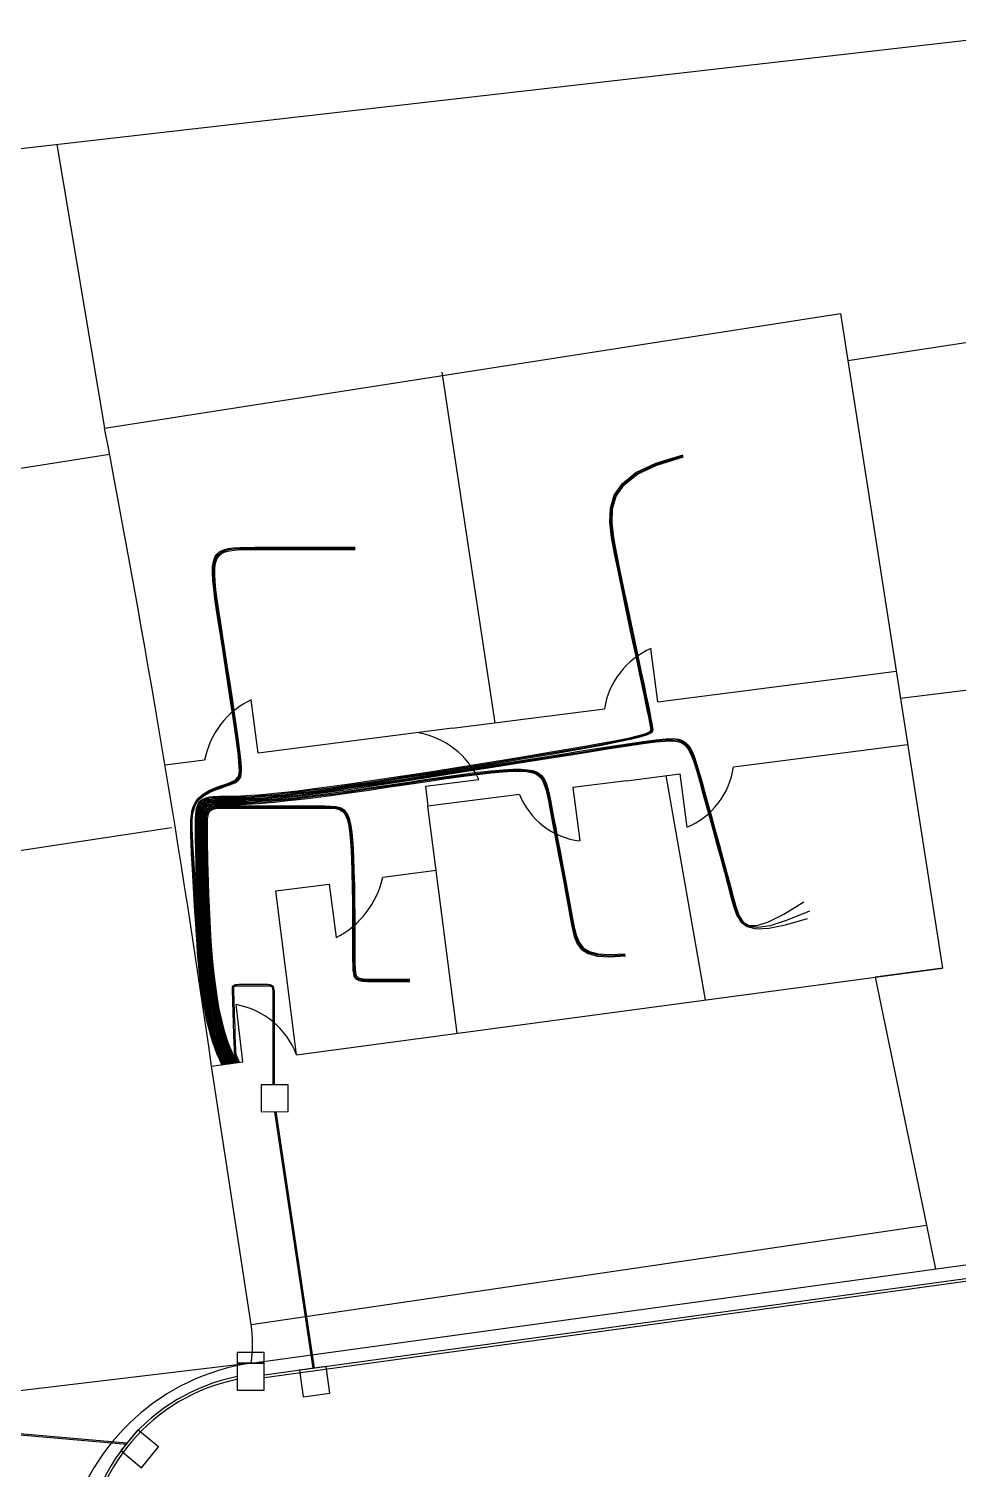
# Model space of a CAD drawing. Header units: millimetres. Extents: x 75 to 2709, y 49 to 1209.
# Drawn here: x 149.46 to 166.7, y 165.13 to 191.86 of the extents above; entities that cross this region are included whole.
import ezdxf

# ---------------------------------------------------------------- set-up
doc = ezdxf.new("R2010")
doc.units = ezdxf.units.MM
for name, color, linetype in [('Arquetas', 170, 'Continuous'), ('Canalizaciones', 10, 'Continuous'), ('Canalización Interior', 30, 'Continuous'), ('Canalización Secundaria', 90, 'Continuous'), ('Urbanización', 250, 'Continuous')]:
    doc.layers.add(name, color=color, linetype=linetype)

msp = doc.modelspace()

# ---------------------------------------------------------------- linework, layer by layer
at = {"layer": 'Arquetas'}
for points in [[(153.771, 171.764), (154.271, 171.765), (154.271, 172.265), (153.771, 172.264)], [(153.328, 167.096), (153.828, 167.096), (153.828, 167.296), (153.328, 167.296)], [(153.329, 166.596), (153.829, 166.597), (153.828, 167.097), (153.328, 167.096)], [(154.976, 167.036), (154.48, 166.968), (154.548, 166.473), (155.044, 166.541)], [(151.166, 165.477), (151.55, 165.157), (151.87, 165.541), (151.486, 165.861)]]:
    msp.add_lwpolyline(points, close=True, dxfattribs=at)
at = {"layer": 'Canalizaciones'}
for p, q in [((153.829, 166.878), (175.15, 169.813)), ((153.835, 166.829), (175.156, 169.763))]:
    msp.add_line(p, q, dxfattribs=at)
for radius in [3.53, 3.48]:
    msp.add_arc((154.017, 163.384), radius, 101.244, 178.0776, dxfattribs=at)
at = {"layer": 'Canalización Interior'}
for points in [[(153.104, 172.644), (153.021, 172.79), (152.947, 172.967), (152.882, 173.171), (152.825, 173.398), (152.776, 173.643), (152.734, 173.902), (152.698, 174.173), (152.668, 174.449), (152.643, 174.728), (152.622, 175.005), (152.606, 175.276), (152.592, 175.537), (152.582, 175.784), (152.574, 176.012), (152.568, 176.219), (152.564, 176.399), (152.56, 176.549), (152.558, 176.674), (152.556, 176.776), (152.555, 176.86), (152.554, 176.931), (152.554, 176.992), (152.553, 177.048), (152.553, 177.103), (152.554, 177.16), (152.555, 177.219), (152.558, 177.278), (152.564, 177.336), (152.575, 177.392), (152.59, 177.443), (152.611, 177.488), (152.64, 177.527), (152.676, 177.557), (152.719, 177.579), (152.768, 177.596), (152.822, 177.607), (152.879, 177.613), (152.938, 177.617), (152.998, 177.618), (153.059, 177.618), (153.119, 177.618), (153.18, 177.619), (153.244, 177.62), (153.315, 177.622), (153.395, 177.625), (153.486, 177.63), (153.591, 177.637), (153.711, 177.646), (153.851, 177.657), (154.016, 177.673), (154.211, 177.694), (154.443, 177.721), (154.717, 177.755), (155.04, 177.798), (155.417, 177.851), (155.854, 177.915), (156.354, 177.99), (156.9, 178.075), (157.472, 178.165), (158.052, 178.259), (158.618, 178.352), (159.152, 178.441), (159.634, 178.523), (160.043, 178.596), (160.364, 178.656), (160.606, 178.705), (160.778, 178.745), (160.892, 178.778), (160.959, 178.807), (160.992, 178.834), (161.001, 178.86), (160.997, 178.888), (160.992, 178.921), (160.984, 178.963), (160.973, 179.019), (160.959, 179.093), (160.939, 179.191), (160.913, 179.317), (160.88, 179.476), (160.839, 179.674), (160.789, 179.912), (160.731, 180.185), (160.667, 180.485), (160.599, 180.805), (160.529, 181.136), (160.459, 181.472), (160.391, 181.803), (160.326, 182.123), (160.269, 182.424), (160.237, 182.705), (160.247, 182.966), (160.318, 183.207), (160.47, 183.426), (160.721, 183.625), (161.09, 183.801), (161.595, 183.956)], [(153.125, 172.646), (153.041, 172.795), (152.967, 172.973), (152.902, 173.177), (152.845, 173.403), (152.796, 173.648), (152.754, 173.907), (152.718, 174.176), (152.688, 174.452), (152.663, 174.73), (152.642, 175.007), (152.625, 175.277), (152.612, 175.538), (152.602, 175.785), (152.594, 176.013), (152.588, 176.219), (152.584, 176.399), (152.58, 176.55), (152.578, 176.674), (152.576, 176.776), (152.575, 176.86), (152.574, 176.93), (152.574, 176.991), (152.573, 177.046), (152.573, 177.1), (152.574, 177.156), (152.575, 177.213), (152.578, 177.27), (152.584, 177.326), (152.594, 177.38), (152.608, 177.429), (152.629, 177.473), (152.656, 177.51), (152.691, 177.539), (152.733, 177.561), (152.78, 177.577), (152.832, 177.587), (152.887, 177.593), (152.944, 177.597), (153.003, 177.598), (153.062, 177.598), (153.121, 177.598), (153.181, 177.599), (153.246, 177.6), (153.316, 177.602), (153.396, 177.605), (153.487, 177.61), (153.592, 177.617), (153.713, 177.626), (153.853, 177.637), (154.018, 177.653), (154.213, 177.674), (154.445, 177.701), (154.72, 177.735), (155.043, 177.778), (155.421, 177.831), (155.86, 177.895), (156.361, 177.971), (156.909, 178.056), (157.483, 178.147), (158.065, 178.241), (158.633, 178.335), (159.169, 178.425), (159.652, 178.508), (160.062, 178.582), (160.385, 178.644), (160.627, 178.695), (160.799, 178.737), (160.913, 178.772), (160.98, 178.803), (161.012, 178.831), (161.021, 178.859), (161.018, 178.889), (161.012, 178.923), (161.004, 178.965), (160.993, 179.022), (160.979, 179.096), (160.959, 179.194), (160.933, 179.321), (160.9, 179.48), (160.859, 179.677), (160.808, 179.915), (160.75, 180.189), (160.687, 180.489), (160.619, 180.808), (160.549, 181.139), (160.479, 181.474), (160.411, 181.804), (160.347, 182.122), (160.29, 182.421), (160.257, 182.7), (160.267, 182.959), (160.338, 183.196), (160.488, 183.413), (160.736, 183.609), (161.1, 183.784), (161.6, 183.937)], [(153.143, 172.649), (153.059, 172.799), (152.985, 172.978), (152.92, 173.182), (152.864, 173.409), (152.815, 173.653), (152.773, 173.912), (152.737, 174.18), (152.707, 174.455), (152.682, 174.733), (152.662, 175.009), (152.645, 175.279), (152.632, 175.539), (152.622, 175.786), (152.614, 176.014), (152.608, 176.22), (152.604, 176.399), (152.6, 176.55), (152.598, 176.674), (152.596, 176.776), (152.595, 176.86), (152.594, 176.929), (152.594, 176.989), (152.593, 177.044), (152.593, 177.096), (152.594, 177.151), (152.595, 177.207), (152.598, 177.262), (152.603, 177.316), (152.613, 177.368), (152.627, 177.415), (152.647, 177.458), (152.673, 177.493), (152.707, 177.521), (152.747, 177.542), (152.792, 177.557), (152.842, 177.567), (152.895, 177.574), (152.951, 177.577), (153.008, 177.578), (153.066, 177.578), (153.123, 177.578), (153.183, 177.579), (153.247, 177.58), (153.317, 177.582), (153.397, 177.585), (153.488, 177.59), (153.593, 177.597), (153.714, 177.606), (153.854, 177.618), (154.019, 177.633), (154.215, 177.654), (154.447, 177.681), (154.723, 177.715), (155.047, 177.759), (155.426, 177.812), (155.866, 177.876), (156.368, 177.952), (156.918, 178.037), (157.494, 178.129), (158.078, 178.223), (158.648, 178.318), (159.186, 178.409), (159.67, 178.493), (160.081, 178.568), (160.405, 178.632), (160.647, 178.684), (160.82, 178.728), (160.934, 178.765), (161.001, 178.798), (161.033, 178.828), (161.042, 178.858), (161.038, 178.889), (161.032, 178.924), (161.024, 178.968), (161.013, 179.025), (160.998, 179.1), (160.979, 179.198), (160.953, 179.324), (160.92, 179.484), (160.878, 179.681), (160.828, 179.919), (160.77, 180.192), (160.706, 180.492), (160.639, 180.811), (160.569, 181.142), (160.499, 181.475), (160.431, 181.804), (160.367, 182.121), (160.311, 182.418), (160.278, 182.695), (160.288, 182.951), (160.358, 183.186), (160.506, 183.401), (160.751, 183.594), (161.111, 183.766), (161.605, 183.918)], [(153.048, 172.624), (152.996, 172.738), (152.95, 172.847), (152.91, 172.952), (152.875, 173.053), (152.844, 173.151), (152.817, 173.245), (152.793, 173.337), (152.772, 173.427), (152.753, 173.515), (152.736, 173.601), (152.72, 173.685), (152.706, 173.766), (152.693, 173.846), (152.681, 173.924), (152.67, 173.999), (152.66, 174.071), (152.65, 174.141), (152.641, 174.213), (152.632, 174.289), (152.623, 174.374), (152.613, 174.471), (152.603, 174.584), (152.593, 174.717), (152.582, 174.873), (152.57, 175.054), (152.557, 175.256), (152.544, 175.473), (152.53, 175.699), (152.517, 175.927), (152.505, 176.152), (152.493, 176.367), (152.482, 176.566), (152.473, 176.745), (152.466, 176.904), (152.464, 177.044), (152.467, 177.167), (152.477, 177.274), (152.494, 177.368), (152.522, 177.449), (152.56, 177.52), (152.609, 177.582), (152.668, 177.636), (152.734, 177.683), (152.805, 177.723), (152.877, 177.757), (152.949, 177.786), (153.018, 177.811), (153.081, 177.833), (153.136, 177.852), (153.184, 177.869), (153.224, 177.886), (153.259, 177.902), (153.287, 177.919), (153.31, 177.937), (153.329, 177.958), (153.344, 177.981), (153.356, 178.009), (153.363, 178.046), (153.367, 178.095), (153.366, 178.162), (153.359, 178.25), (153.348, 178.365), (153.33, 178.51), (153.305, 178.69), (153.275, 178.908), (153.238, 179.157), (153.198, 179.429), (153.154, 179.715), (153.11, 180.007), (153.065, 180.297), (153.022, 180.577), (152.982, 180.837), (152.946, 181.072), (152.915, 181.281), (152.891, 181.464), (152.875, 181.624), (152.867, 181.762), (152.87, 181.879), (152.885, 181.976), (152.912, 182.054), (152.952, 182.115), (153.007, 182.161), (153.076, 182.193), (153.16, 182.216), (153.259, 182.229), (153.374, 182.236), (153.504, 182.238), (153.652, 182.239), (153.816, 182.239), (153.998, 182.239), (154.198, 182.239), (154.418, 182.239), (154.659, 182.239), (154.922, 182.239), (155.207, 182.239), (155.516, 182.239)], [(153.066, 172.632), (153.014, 172.746), (152.969, 172.855), (152.929, 172.959), (152.894, 173.06), (152.863, 173.157), (152.836, 173.251), (152.813, 173.342), (152.792, 173.432), (152.773, 173.519), (152.755, 173.605), (152.74, 173.688), (152.726, 173.77), (152.713, 173.85), (152.701, 173.927), (152.69, 174.002), (152.68, 174.074), (152.67, 174.144), (152.661, 174.216), (152.652, 174.292), (152.643, 174.377), (152.633, 174.474), (152.623, 174.586), (152.613, 174.719), (152.602, 174.875), (152.59, 175.056), (152.577, 175.258), (152.563, 175.475), (152.55, 175.7), (152.537, 175.928), (152.523, 176.152), (152.511, 176.366), (152.499, 176.565), (152.489, 176.742), (152.481, 176.899), (152.477, 177.038), (152.478, 177.159), (152.487, 177.265), (152.503, 177.358), (152.529, 177.438), (152.566, 177.508), (152.615, 177.568), (152.673, 177.621), (152.739, 177.667), (152.81, 177.706), (152.883, 177.74), (152.956, 177.769), (153.025, 177.794), (153.089, 177.816), (153.146, 177.835), (153.195, 177.853), (153.236, 177.869), (153.272, 177.886), (153.302, 177.904), (153.326, 177.923), (153.346, 177.944), (153.362, 177.969), (153.374, 177.999), (153.382, 178.037), (153.386, 178.088), (153.385, 178.156), (153.379, 178.246), (153.368, 178.362), (153.35, 178.508), (153.325, 178.689), (153.295, 178.908), (153.258, 179.158), (153.218, 179.43), (153.174, 179.717), (153.13, 180.009), (153.085, 180.298), (153.042, 180.577), (153.002, 180.836), (152.966, 181.07), (152.936, 181.276), (152.912, 181.458), (152.896, 181.616), (152.888, 181.751), (152.891, 181.866), (152.905, 181.961), (152.93, 182.038), (152.969, 182.097), (153.022, 182.142), (153.089, 182.174), (153.171, 182.196), (153.268, 182.209), (153.381, 182.216), (153.51, 182.218), (153.656, 182.219), (153.818, 182.219), (153.999, 182.219), (154.199, 182.219), (154.419, 182.219), (154.659, 182.219), (154.922, 182.219), (155.207, 182.219), (155.516, 182.219)], [(153.084, 172.641), (153.033, 172.754), (152.987, 172.862), (152.948, 172.966), (152.913, 173.066), (152.882, 173.163), (152.856, 173.256), (152.832, 173.347), (152.811, 173.436), (152.792, 173.524), (152.775, 173.609), (152.759, 173.692), (152.745, 173.774), (152.732, 173.853), (152.721, 173.93), (152.71, 174.005), (152.7, 174.077), (152.69, 174.147), (152.681, 174.218), (152.672, 174.294), (152.662, 174.379), (152.653, 174.476), (152.643, 174.588), (152.633, 174.721), (152.622, 174.876), (152.609, 175.057), (152.597, 175.259), (152.583, 175.476), (152.57, 175.701), (152.556, 175.928), (152.542, 176.152), (152.529, 176.366), (152.517, 176.563), (152.506, 176.74), (152.497, 176.896), (152.491, 177.034), (152.492, 177.154), (152.498, 177.259), (152.514, 177.35), (152.539, 177.429), (152.575, 177.497), (152.623, 177.557), (152.681, 177.609), (152.747, 177.653), (152.817, 177.692), (152.891, 177.725), (152.963, 177.753), (153.034, 177.778), (153.098, 177.799), (153.156, 177.818), (153.206, 177.836), (153.249, 177.853), (153.286, 177.87), (153.316, 177.888), (153.342, 177.909), (153.363, 177.931), (153.38, 177.957), (153.393, 177.988), (153.401, 178.027), (153.406, 178.08), (153.405, 178.149), (153.399, 178.241), (153.387, 178.358), (153.37, 178.506), (153.345, 178.689), (153.314, 178.908), (153.278, 179.159), (153.237, 179.431), (153.194, 179.718), (153.15, 180.01), (153.105, 180.299), (153.062, 180.577), (153.023, 180.835), (152.987, 181.067), (152.957, 181.272), (152.933, 181.452), (152.917, 181.607), (152.909, 181.741), (152.912, 181.853), (152.924, 181.946), (152.949, 182.021), (152.987, 182.08), (153.038, 182.124), (153.103, 182.155), (153.183, 182.176), (153.278, 182.189), (153.388, 182.196), (153.515, 182.198), (153.659, 182.199), (153.821, 182.199), (154.001, 182.199), (154.2, 182.199), (154.419, 182.199), (154.66, 182.199), (154.922, 182.199), (155.207, 182.199), (155.516, 182.199)], [(153.168, 172.652), (153.082, 172.803), (153.007, 172.983), (152.941, 173.188), (152.884, 173.415), (152.834, 173.659), (152.792, 173.916), (152.757, 174.184), (152.727, 174.459), (152.702, 174.736), (152.682, 175.011), (152.665, 175.281), (152.652, 175.541), (152.642, 175.787), (152.634, 176.015), (152.628, 176.22), (152.624, 176.4), (152.62, 176.55), (152.618, 176.674), (152.616, 176.776), (152.615, 176.859), (152.614, 176.929), (152.614, 176.988), (152.613, 177.041), (152.613, 177.093), (152.614, 177.146), (152.615, 177.2), (152.617, 177.254), (152.623, 177.306), (152.632, 177.356), (152.646, 177.402), (152.665, 177.442), (152.69, 177.477), (152.722, 177.503), (152.76, 177.524), (152.804, 177.538), (152.852, 177.548), (152.903, 177.554), (152.957, 177.557), (153.013, 177.558), (153.069, 177.558), (153.126, 177.558), (153.185, 177.559), (153.248, 177.56), (153.318, 177.562), (153.398, 177.565), (153.489, 177.57), (153.594, 177.577), (153.715, 177.586), (153.855, 177.598), (154.021, 177.613), (154.216, 177.634), (154.449, 177.661), (154.725, 177.695), (155.049, 177.739), (155.428, 177.792), (155.868, 177.856), (156.371, 177.932), (156.922, 178.017), (157.503, 178.108), (158.094, 178.202), (158.678, 178.295), (159.235, 178.384), (159.747, 178.465), (160.195, 178.536), (160.566, 178.594), (160.863, 178.638), (161.097, 178.668), (161.276, 178.685), (161.411, 178.688), (161.51, 178.678), (161.584, 178.655), (161.641, 178.619), (161.69, 178.569), (161.734, 178.505), (161.775, 178.424), (161.814, 178.324), (161.854, 178.204), (161.897, 178.062), (161.943, 177.896), (161.996, 177.704), (162.056, 177.485), (162.122, 177.245), (162.192, 176.992), (162.263, 176.731), (162.334, 176.469), (162.403, 176.214), (162.467, 175.972), (162.525, 175.751), (162.578, 175.557), (162.635, 175.398), (162.71, 175.283), (162.817, 175.22), (162.97, 175.218), (163.181, 175.286), (163.464, 175.431), (163.833, 175.662)], [(153.189, 172.655), (153.103, 172.808), (153.027, 172.989), (152.96, 173.194), (152.903, 173.42), (152.854, 173.664), (152.812, 173.921), (152.776, 174.188), (152.747, 174.462), (152.722, 174.738), (152.701, 175.013), (152.685, 175.282), (152.672, 175.542), (152.662, 175.788), (152.654, 176.015), (152.648, 176.221), (152.644, 176.4), (152.64, 176.55), (152.638, 176.674), (152.636, 176.776), (152.635, 176.859), (152.634, 176.928), (152.634, 176.987), (152.633, 177.039), (152.633, 177.09), (152.634, 177.141), (152.635, 177.194), (152.637, 177.246), (152.643, 177.296), (152.651, 177.344), (152.664, 177.388), (152.682, 177.427), (152.706, 177.46), (152.737, 177.486), (152.774, 177.505), (152.816, 177.519), (152.862, 177.528), (152.911, 177.534), (152.964, 177.537), (153.018, 177.538), (153.073, 177.538), (153.128, 177.538), (153.186, 177.539), (153.249, 177.54), (153.319, 177.542), (153.398, 177.545), (153.489, 177.55), (153.594, 177.557), (153.716, 177.566), (153.857, 177.578), (154.022, 177.593), (154.218, 177.614), (154.451, 177.641), (154.727, 177.675), (155.051, 177.719), (155.43, 177.772), (155.871, 177.836), (156.374, 177.912), (156.925, 177.998), (157.505, 178.089), (158.097, 178.182), (158.68, 178.275), (159.237, 178.364), (159.748, 178.445), (160.195, 178.516), (160.564, 178.574), (160.86, 178.617), (161.092, 178.648), (161.27, 178.664), (161.403, 178.668), (161.5, 178.658), (161.572, 178.636), (161.628, 178.6), (161.676, 178.552), (161.719, 178.489), (161.759, 178.409), (161.798, 178.311), (161.837, 178.193), (161.879, 178.052), (161.925, 177.887), (161.977, 177.696), (162.037, 177.478), (162.103, 177.239), (162.172, 176.986), (162.244, 176.726), (162.314, 176.465), (162.383, 176.212), (162.447, 175.971), (162.505, 175.752), (162.557, 175.559), (162.615, 175.401), (162.695, 175.281), (162.812, 175.208), (162.981, 175.186), (163.216, 175.223), (163.533, 175.323), (163.948, 175.493)], [(153.211, 172.658), (153.123, 172.812), (153.047, 172.994), (152.98, 173.2), (152.922, 173.426), (152.873, 173.669), (152.831, 173.926), (152.796, 174.192), (152.766, 174.465), (152.741, 174.741), (152.721, 175.015), (152.705, 175.284), (152.692, 175.543), (152.681, 175.789), (152.674, 176.016), (152.668, 176.221), (152.664, 176.401), (152.66, 176.551), (152.658, 176.674), (152.656, 176.776), (152.655, 176.859), (152.654, 176.927), (152.654, 176.985), (152.653, 177.037), (152.653, 177.086), (152.654, 177.137), (152.655, 177.187), (152.657, 177.238), (152.662, 177.286), (152.67, 177.332), (152.683, 177.374), (152.7, 177.412), (152.723, 177.443), (152.752, 177.468), (152.787, 177.487), (152.828, 177.5), (152.872, 177.509), (152.92, 177.514), (152.97, 177.517), (153.023, 177.518), (153.076, 177.518), (153.131, 177.518), (153.188, 177.519), (153.251, 177.52), (153.32, 177.522), (153.399, 177.525), (153.49, 177.53), (153.595, 177.537), (153.717, 177.546), (153.858, 177.558), (154.023, 177.573), (154.22, 177.594), (154.453, 177.621), (154.729, 177.656), (155.053, 177.699), (155.433, 177.752), (155.873, 177.816), (156.376, 177.893), (156.927, 177.978), (157.508, 178.069), (158.099, 178.162), (158.682, 178.255), (159.238, 178.344), (159.749, 178.425), (160.195, 178.496), (160.563, 178.553), (160.857, 178.597), (161.087, 178.627), (161.263, 178.644), (161.395, 178.648), (161.491, 178.638), (161.561, 178.616), (161.615, 178.581), (161.662, 178.534), (161.704, 178.472), (161.743, 178.394), (161.781, 178.297), (161.82, 178.181), (161.861, 178.041), (161.907, 177.878), (161.959, 177.688), (162.018, 177.471), (162.084, 177.233), (162.153, 176.981), (162.224, 176.721), (162.295, 176.462), (162.363, 176.209), (162.427, 175.97), (162.484, 175.752), (162.536, 175.562), (162.594, 175.404), (162.672, 175.282), (162.787, 175.199), (162.953, 175.161), (163.185, 175.17), (163.498, 175.232), (163.906, 175.349)], [(153.232, 172.661), (153.144, 172.817), (153.067, 172.999), (153, 173.205), (152.942, 173.432), (152.892, 173.674), (152.85, 173.93), (152.815, 174.196), (152.786, 174.468), (152.761, 174.743), (152.741, 175.017), (152.724, 175.286), (152.711, 175.544), (152.701, 175.79), (152.694, 176.017), (152.688, 176.222), (152.684, 176.401), (152.68, 176.551), (152.678, 176.674), (152.676, 176.776), (152.675, 176.858), (152.674, 176.926), (152.674, 176.984), (152.673, 177.035), (152.673, 177.083), (152.674, 177.132), (152.674, 177.181), (152.677, 177.23), (152.682, 177.276), (152.69, 177.32), (152.701, 177.361), (152.718, 177.397), (152.74, 177.427), (152.768, 177.45), (152.801, 177.468), (152.839, 177.481), (152.882, 177.489), (152.928, 177.494), (152.977, 177.497), (153.027, 177.498), (153.08, 177.498), (153.133, 177.498), (153.19, 177.499), (153.252, 177.5), (153.321, 177.502), (153.4, 177.505), (153.491, 177.51), (153.596, 177.517), (153.718, 177.526), (153.858, 177.538), (154.018, 177.552), (154.199, 177.57), (154.401, 177.592), (154.626, 177.619), (154.874, 177.65), (155.148, 177.686), (155.447, 177.727), (155.771, 177.774), (156.112, 177.825), (156.463, 177.877), (156.814, 177.929), (157.156, 177.979), (157.481, 178.024), (157.779, 178.063), (158.043, 178.092), (158.265, 178.112), (158.447, 178.121), (158.595, 178.121), (158.712, 178.112), (158.804, 178.095), (158.875, 178.071), (158.93, 178.04), (158.973, 178.002), (159.009, 177.958), (159.038, 177.906), (159.065, 177.842), (159.089, 177.763), (159.112, 177.665), (159.137, 177.547), (159.164, 177.403), (159.196, 177.232), (159.234, 177.032), (159.276, 176.809), (159.322, 176.569), (159.369, 176.32), (159.416, 176.07), (159.461, 175.825), (159.504, 175.593), (159.542, 175.382), (159.576, 175.196), (159.614, 175.038), (159.668, 174.909), (159.746, 174.808), (159.861, 174.736), (160.021, 174.692), (160.238, 174.679), (160.522, 174.694)], [(153.254, 172.664), (153.164, 172.821), (153.087, 173.005), (153.019, 173.211), (152.961, 173.437), (152.912, 173.68), (152.87, 173.935), (152.835, 174.2), (152.805, 174.472), (152.781, 174.746), (152.761, 175.019), (152.744, 175.287), (152.731, 175.546), (152.721, 175.79), (152.714, 176.017), (152.708, 176.222), (152.704, 176.401), (152.7, 176.551), (152.698, 176.675), (152.696, 176.775), (152.695, 176.858), (152.694, 176.925), (152.694, 176.982), (152.693, 177.033), (152.693, 177.08), (152.694, 177.127), (152.694, 177.175), (152.697, 177.221), (152.701, 177.266), (152.709, 177.309), (152.72, 177.347), (152.736, 177.381), (152.756, 177.41), (152.783, 177.432), (152.815, 177.449), (152.851, 177.461), (152.892, 177.47), (152.936, 177.474), (152.983, 177.477), (153.032, 177.478), (153.083, 177.478), (153.136, 177.478), (153.192, 177.479), (153.253, 177.48), (153.322, 177.482), (153.401, 177.485), (153.492, 177.49), (153.597, 177.497), (153.719, 177.506), (153.86, 177.518), (154.02, 177.532), (154.2, 177.551), (154.403, 177.573), (154.628, 177.599), (154.876, 177.63), (155.15, 177.666), (155.448, 177.707), (155.772, 177.754), (156.114, 177.805), (156.464, 177.857), (156.814, 177.909), (157.156, 177.959), (157.48, 178.004), (157.777, 178.043), (158.04, 178.073), (158.26, 178.093), (158.441, 178.102), (158.587, 178.103), (158.703, 178.095), (158.793, 178.078), (158.863, 178.054), (158.916, 178.024), (158.958, 177.988), (158.992, 177.945), (159.021, 177.894), (159.047, 177.831), (159.07, 177.753), (159.093, 177.657), (159.118, 177.539), (159.145, 177.397), (159.177, 177.227), (159.215, 177.028), (159.257, 176.805), (159.302, 176.565), (159.349, 176.316), (159.396, 176.065), (159.442, 175.82), (159.485, 175.587), (159.523, 175.374), (159.557, 175.186), (159.596, 175.027), (159.65, 174.895), (159.731, 174.792), (159.847, 174.717), (160.011, 174.673), (160.233, 174.658), (160.524, 174.675)], [(153.275, 172.667), (153.185, 172.825), (153.107, 173.01), (153.039, 173.217), (152.98, 173.443), (152.931, 173.685), (152.889, 173.94), (152.854, 174.204), (152.825, 174.475), (152.8, 174.749), (152.78, 175.021), (152.764, 175.289), (152.751, 175.547), (152.741, 175.791), (152.734, 176.018), (152.728, 176.223), (152.723, 176.402), (152.72, 176.551), (152.718, 176.675), (152.716, 176.775), (152.715, 176.857), (152.714, 176.925), (152.714, 176.981), (152.713, 177.03), (152.713, 177.076), (152.714, 177.122), (152.714, 177.168), (152.717, 177.213), (152.721, 177.256), (152.728, 177.297), (152.739, 177.334), (152.753, 177.366), (152.773, 177.393), (152.798, 177.415), (152.828, 177.431), (152.863, 177.442), (152.902, 177.45), (152.944, 177.455), (152.989, 177.457), (153.037, 177.458), (153.087, 177.458), (153.138, 177.458), (153.193, 177.459), (153.254, 177.46), (153.323, 177.462), (153.402, 177.465), (153.493, 177.47), (153.598, 177.477), (153.72, 177.486), (153.861, 177.498), (154.021, 177.512), (154.202, 177.531), (154.404, 177.553), (154.629, 177.579), (154.878, 177.61), (155.151, 177.646), (155.45, 177.687), (155.774, 177.734), (156.115, 177.785), (156.465, 177.837), (156.815, 177.889), (157.156, 177.939), (157.479, 177.984), (157.775, 178.023), (158.036, 178.053), (158.255, 178.073), (158.435, 178.084), (158.579, 178.084), (158.694, 178.077), (158.782, 178.061), (158.85, 178.038), (158.902, 178.008), (158.943, 177.973), (158.976, 177.931), (159.004, 177.882), (159.029, 177.82), (159.052, 177.743), (159.075, 177.648), (159.099, 177.532), (159.126, 177.391), (159.158, 177.221), (159.195, 177.023), (159.237, 176.8), (159.282, 176.561), (159.329, 176.312), (159.377, 176.061), (159.422, 175.815), (159.465, 175.581), (159.504, 175.366), (159.538, 175.177), (159.578, 175.015), (159.633, 174.881), (159.715, 174.775), (159.834, 174.699), (160.002, 174.653), (160.229, 174.638), (160.526, 174.655)], [(153.296, 172.669), (153.206, 172.83), (153.126, 173.015), (153.058, 173.222), (153, 173.448), (152.95, 173.69), (152.909, 173.944), (152.874, 174.208), (152.844, 174.478), (152.82, 174.751), (152.8, 175.023), (152.784, 175.29), (152.771, 175.548), (152.761, 175.792), (152.753, 176.019), (152.748, 176.223), (152.743, 176.402), (152.74, 176.552), (152.738, 176.675), (152.736, 176.775), (152.735, 176.857), (152.734, 176.924), (152.734, 176.98), (152.733, 177.028), (152.733, 177.073), (152.734, 177.118), (152.734, 177.162), (152.736, 177.205), (152.741, 177.246), (152.747, 177.285), (152.757, 177.32), (152.771, 177.351), (152.79, 177.377), (152.814, 177.397), (152.842, 177.412), (152.875, 177.423), (152.912, 177.43), (152.952, 177.435), (152.996, 177.437), (153.042, 177.438), (153.09, 177.438), (153.141, 177.438), (153.195, 177.438), (153.255, 177.438), (153.323, 177.438), (153.402, 177.438), (153.493, 177.438), (153.598, 177.438), (153.72, 177.438), (153.86, 177.438), (154.013, 177.438), (154.176, 177.438), (154.342, 177.438), (154.507, 177.438), (154.667, 177.438), (154.816, 177.438), (154.95, 177.438), (155.064, 177.437), (155.16, 177.43), (155.239, 177.412), (155.303, 177.376), (155.354, 177.318), (155.395, 177.23), (155.426, 177.108), (155.45, 176.945), (155.469, 176.739), (155.483, 176.498), (155.493, 176.233), (155.5, 175.954), (155.504, 175.674), (155.506, 175.402), (155.507, 175.151), (155.507, 174.931), (155.507, 174.75), (155.508, 174.606), (155.51, 174.496), (155.513, 174.413), (155.519, 174.353), (155.528, 174.312), (155.541, 174.284), (155.558, 174.265), (155.579, 174.251), (155.605, 174.24), (155.636, 174.232), (155.672, 174.227), (155.712, 174.224), (155.757, 174.222), (155.807, 174.222), (155.862, 174.222), (155.921, 174.222), (155.986, 174.222), (156.057, 174.222), (156.135, 174.222), (156.22, 174.222), (156.314, 174.222), (156.417, 174.222), (156.53, 174.222)], [(153.318, 172.672), (153.226, 172.834), (153.146, 173.02), (153.078, 173.228), (153.019, 173.454), (152.97, 173.695), (152.928, 173.949), (152.893, 174.212), (152.864, 174.481), (152.84, 174.754), (152.82, 175.026), (152.804, 175.292), (152.791, 175.549), (152.781, 175.793), (152.773, 176.02), (152.768, 176.224), (152.763, 176.402), (152.76, 176.552), (152.758, 176.675), (152.756, 176.775), (152.755, 176.857), (152.754, 176.923), (152.754, 176.978), (152.753, 177.026), (152.753, 177.07), (152.754, 177.113), (152.754, 177.156), (152.756, 177.197), (152.76, 177.236), (152.766, 177.273), (152.776, 177.306), (152.789, 177.335), (152.806, 177.36), (152.829, 177.379), (152.856, 177.394), (152.887, 177.404), (152.922, 177.411), (152.96, 177.415), (153.002, 177.417), (153.047, 177.418), (153.093, 177.418), (153.143, 177.418), (153.196, 177.418), (153.256, 177.418), (153.324, 177.418), (153.402, 177.418), (153.493, 177.418), (153.598, 177.418), (153.72, 177.418), (153.86, 177.418), (154.013, 177.418), (154.175, 177.418), (154.341, 177.418), (154.507, 177.418), (154.666, 177.418), (154.814, 177.418), (154.946, 177.418), (155.059, 177.417), (155.153, 177.41), (155.231, 177.392), (155.293, 177.357), (155.343, 177.299), (155.381, 177.212), (155.411, 177.09), (155.434, 176.929), (155.451, 176.724), (155.465, 176.484), (155.474, 176.22), (155.48, 175.944), (155.484, 175.665), (155.486, 175.394), (155.487, 175.144), (155.487, 174.924), (155.487, 174.743), (155.488, 174.599), (155.49, 174.487), (155.494, 174.402), (155.5, 174.341), (155.51, 174.298), (155.523, 174.269), (155.541, 174.248), (155.564, 174.233), (155.592, 174.221), (155.624, 174.213), (155.662, 174.207), (155.704, 174.204), (155.751, 174.202), (155.802, 174.202), (155.858, 174.202), (155.919, 174.202), (155.985, 174.202), (156.056, 174.202), (156.134, 174.202), (156.22, 174.202), (156.314, 174.202), (156.417, 174.202), (156.53, 174.202)], [(153.339, 172.675), (153.247, 172.839), (153.166, 173.026), (153.097, 173.234), (153.039, 173.46), (152.989, 173.701), (152.947, 173.954), (152.912, 174.216), (152.884, 174.485), (152.859, 174.757), (152.84, 175.028), (152.824, 175.294), (152.811, 175.551), (152.801, 175.794), (152.793, 176.02), (152.788, 176.225), (152.783, 176.403), (152.78, 176.552), (152.778, 176.675), (152.776, 176.775), (152.775, 176.856), (152.774, 176.922), (152.774, 176.977), (152.773, 177.024), (152.773, 177.066), (152.774, 177.108), (152.774, 177.149), (152.776, 177.189), (152.78, 177.226), (152.786, 177.261), (152.794, 177.293), (152.807, 177.32), (152.823, 177.343), (152.844, 177.361), (152.869, 177.375), (152.899, 177.385), (152.932, 177.391), (152.969, 177.395), (153.008, 177.397), (153.051, 177.398), (153.097, 177.398), (153.145, 177.398), (153.198, 177.398), (153.257, 177.398), (153.324, 177.398), (153.402, 177.398), (153.493, 177.398), (153.598, 177.398), (153.72, 177.398), (153.86, 177.398), (154.013, 177.398), (154.175, 177.398), (154.341, 177.398), (154.506, 177.398), (154.664, 177.398), (154.812, 177.398), (154.943, 177.398), (155.054, 177.397), (155.147, 177.39), (155.222, 177.372), (155.283, 177.337), (155.331, 177.279), (155.368, 177.193), (155.396, 177.072), (155.417, 176.912), (155.434, 176.709), (155.446, 176.47), (155.455, 176.208), (155.461, 175.933), (155.464, 175.656), (155.466, 175.387), (155.467, 175.137), (155.467, 174.917), (155.467, 174.736), (155.468, 174.591), (155.47, 174.478), (155.474, 174.392), (155.481, 174.329), (155.491, 174.284), (155.505, 174.253), (155.524, 174.232), (155.549, 174.215), (155.578, 174.203), (155.612, 174.194), (155.652, 174.188), (155.696, 174.184), (155.745, 174.182), (155.798, 174.182), (155.855, 174.182), (155.917, 174.182), (155.983, 174.182), (156.055, 174.182), (156.134, 174.182), (156.22, 174.182), (156.314, 174.182), (156.417, 174.182), (156.53, 174.182)], [(153.104, 172.644), (153.084, 172.64), (153.084, 172.641)]]:
    msp.add_lwpolyline(points, dxfattribs=at)
at = {"layer": 'Canalización Secundaria'}
for p, q in [((154.021, 171.764), (154.728, 167.002)), ((154.046, 171.768), (154.753, 167.006))]:
    msp.add_line(p, q, dxfattribs=at)
for points in [[(154.021, 172.264), (154.021, 172.44), (154.021, 172.591), (154.021, 172.723), (154.021, 172.838), (154.021, 172.941), (154.021, 173.034), (154.021, 173.122), (154.021, 173.208), (154.021, 173.295), (154.021, 173.382), (154.021, 173.468), (154.021, 173.552), (154.021, 173.632), (154.021, 173.708), (154.021, 173.777), (154.021, 173.84), (154.021, 173.894), (154.02, 173.94), (154.019, 173.979), (154.017, 174.011), (154.014, 174.038), (154.009, 174.06), (154.003, 174.077), (153.994, 174.091), (153.983, 174.101), (153.969, 174.109), (153.954, 174.115), (153.937, 174.118), (153.92, 174.121), (153.901, 174.122), (153.882, 174.122), (153.864, 174.122), (153.845, 174.122), (153.827, 174.122), (153.808, 174.122), (153.788, 174.122), (153.767, 174.122), (153.745, 174.122), (153.721, 174.122), (153.695, 174.122), (153.667, 174.122), (153.637, 174.122), (153.605, 174.122), (153.572, 174.122), (153.539, 174.122), (153.505, 174.122), (153.473, 174.122), (153.441, 174.122), (153.411, 174.122), (153.383, 174.122), (153.357, 174.122), (153.333, 174.121), (153.311, 174.119), (153.292, 174.117), (153.276, 174.113), (153.262, 174.109), (153.252, 174.103), (153.244, 174.097), (153.238, 174.089), (153.235, 174.082), (153.233, 174.074), (153.232, 174.066), (153.232, 174.058), (153.232, 174.051), (153.232, 174.045), (153.233, 174.037), (153.233, 174.025), (153.234, 174.008), (153.234, 173.982), (153.236, 173.947), (153.237, 173.898), (153.239, 173.835), (153.242, 173.755), (153.245, 173.663), (153.248, 173.562), (153.251, 173.457), (153.255, 173.351), (153.258, 173.249), (153.261, 173.155), (153.264, 173.074), (153.266, 173.008), (153.268, 172.957), (153.269, 172.917), (153.271, 172.888), (153.272, 172.867), (153.274, 172.852), (153.276, 172.84), (153.279, 172.83), (153.282, 172.819), (153.286, 172.807), (153.291, 172.793), (153.297, 172.777), (153.305, 172.758), (153.314, 172.735), (153.326, 172.707), (153.339, 172.675)], [(137.029, 169.559), (137.504, 168.619), (138.018, 167.899), (138.739, 167.354), (139.833, 166.936), (141.467, 166.6), (143.809, 166.299), (147.025, 165.987), (151.283, 165.618)]]:
    msp.add_lwpolyline(points, dxfattribs=at)
for points in [[(153.996, 172.264), (153.996, 172.44), (153.996, 172.591), (153.996, 172.723), (153.996, 172.838), (153.996, 172.941), (153.996, 173.034), (153.996, 173.122), (153.996, 173.208), (153.996, 173.295), (153.996, 173.382), (153.996, 173.468), (153.996, 173.552), (153.996, 173.632), (153.996, 173.708), (153.996, 173.777), (153.996, 173.84), (153.996, 173.894), (153.995, 173.94), (153.994, 173.978), (153.993, 174.009), (153.99, 174.034), (153.985, 174.053), (153.98, 174.066), (153.975, 174.074), (153.968, 174.081), (153.958, 174.086), (153.947, 174.091), (153.933, 174.094), (153.917, 174.096), (153.9, 174.097), (153.882, 174.097), (153.864, 174.097), (153.845, 174.097), (153.827, 174.097), (153.808, 174.097), (153.788, 174.097), (153.767, 174.097), (153.745, 174.097), (153.721, 174.097), (153.695, 174.097), (153.667, 174.097), (153.637, 174.097), (153.605, 174.097), (153.572, 174.097), (153.539, 174.097), (153.505, 174.097), (153.473, 174.097), (153.441, 174.097), (153.411, 174.097), (153.383, 174.097), (153.357, 174.097), (153.334, 174.096), (153.313, 174.094), (153.296, 174.092), (153.282, 174.089), (153.272, 174.086), (153.266, 174.083), (153.262, 174.08), (153.26, 174.077), (153.259, 174.074), (153.258, 174.069), (153.257, 174.064), (153.257, 174.058), (153.257, 174.052), (153.257, 174.046, -0.001068), (153.257, 174.046), (153.258, 174.038, -0.000431), (153.258, 174.038), (153.258, 174.026), (153.259, 174.009), (153.259, 173.983), (153.261, 173.947), (153.262, 173.899), (153.264, 173.836), (153.267, 173.756), (153.27, 173.664), (153.273, 173.563), (153.276, 173.458), (153.28, 173.352), (153.283, 173.25), (153.286, 173.156), (153.289, 173.075), (153.291, 173.009), (153.293, 172.958), (153.294, 172.919), (153.296, 172.89), (153.297, 172.869), (153.299, 172.855), (153.301, 172.845), (153.303, 172.836), (153.306, 172.827), (153.309, 172.815), (153.314, 172.802), (153.32, 172.786), (153.328, 172.767), (153.337, 172.744), (153.349, 172.717), (153.362, 172.685)], [(137.007, 169.547), (137.482, 168.608, 0.038151), (137.484, 168.604), (137.998, 167.885, 0.075701), (138.003, 167.88), (138.723, 167.334, 0.070924), (138.73, 167.33), (139.824, 166.913, 0.040507), (139.827, 166.911), (141.462, 166.575, 0.018787), (141.464, 166.575), (143.806, 166.274, 0.007796), (143.806, 166.274), (147.023, 165.962, 0.002561), (147.023, 165.962), (151.281, 165.593)]]:
    msp.add_lwpolyline(points, format="xyb", dxfattribs=at)
at = {"layer": 'Urbanización'}
for p, q in [((147.158, 189.394), (213.986, 197.057)), ((149.984, 189.718), (150.867, 184.452)), ((150.867, 184.452), (164.515, 186.577)), ((164.515, 186.577), (166.406, 174.429)), ((169.069, 186.371), (164.651, 185.702)), ((158.111, 178.982), (157.127, 185.488)), ((150.961, 183.961), (146.85, 183.314)), ((161.129, 179.37), (161.001, 180.362)), ((161.129, 179.37), (165.548, 179.938)), ((169.933, 179.968), (165.627, 179.43)), ((153.714, 178.417), (153.586, 179.409)), ((157.321, 178.88), (160.137, 179.242)), ((157.321, 178.88), (153.714, 178.417)), ((162.529, 178.163), (165.76, 178.579)), ((152.722, 178.289), (151.988, 178.195)), ((156.817, 177.803), (157.809, 177.931)), ((156.817, 177.803), (156.864, 177.435)), ((160.546, 177.908), (159.554, 177.781)), ((159.554, 177.781), (159.681, 176.789)), ((160.546, 177.908), (161.537, 178.036)), ((162.014, 173.839), (161.28, 178.003)), ((161.537, 178.036), (161.665, 177.044)), ((158.562, 177.653), (156.864, 177.435)), ((157.406, 173.221), (156.864, 177.435)), ((152.111, 177.032), (147.752, 176.375)), ((156.026, 176.117), (157.017, 176.245)), ((154.042, 175.862), (155.034, 175.99)), ((155.034, 175.99), (155.161, 174.998)), ((154.424, 172.821), (154.042, 175.862)), ((154.424, 172.821), (166.406, 174.429)), ((166.406, 174.429), (165.156, 174.261)), ((165.156, 174.261), (166.108, 169.656)), ((153.433, 172.688), (153.305, 173.751)), ((152.853, 172.61), (153.433, 172.688)), ((153.583, 167.812), (152.853, 172.61)), ((153.583, 167.097), (173.719, 169.868)), ((153.583, 167.097), (173.719, 169.868)), ((153.583, 167.097), (173.719, 169.868)), ((153.583, 167.097), (173.719, 169.868)), ((153.583, 167.812), (166.108, 169.656)), ((166.108, 169.656), (166.277, 168.844)), ((153.583, 167.097), (127.207, 163.952)), ((153.583, 167.097), (153.583, 167.097)), ((153.583, 167.097), (153.583, 167.097))]:
    msp.add_line(p, q, dxfattribs=at)
for centre, radius, start, end in [((-99.29, 136.413), 254.728, 8.16939, 10.87052), ((161.598, 179.008), 1.48, 113.7758, 170.8761), ((154.254, 178), 1.559, 115.354, 169.298), ((156.392, 177.259), 1.568, 25.3603, 79.0676), ((161.12, 178.358), 1.423, 292.5263, 352.1257), ((159.852, 178.167), 1.388, 201.7113, 262.9406), ((154.423, 176.461), 1.639, 296.7676, 347.8843), ((153.054, 172.311), 1.462, 20.4188, 80.1155), ((151.466, 167.454), 2.147, 350.4157, 9.5843), ((154.185, 163.037), 4.104, 98.4335, 166.043)]:
    msp.add_arc(centre, radius, start, end, dxfattribs=at)

doc.saveas('drawing.dxf')
